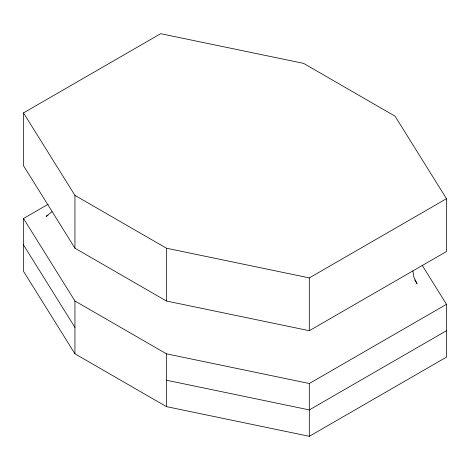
<?xml version="1.0" encoding="UTF-8"?>
<svg xmlns="http://www.w3.org/2000/svg" width="470" height="470" viewBox="0 0 470 470"><rect width="100%" height="100%" fill="white"/><g stroke="black" fill="none" stroke-linecap="round" stroke-linejoin="round"><path stroke-width="0.7" d="M52.035 211.688L46.095 216.388L47.999 215.289M23.5 112.888L160.687 33.687L303.596 63.385L395.053 116.19L446.5 198.698L446.5 251.503L309.313 330.704L166.404 301.006L74.947 248.201L23.5 165.693L23.5 112.888L74.947 195.397L166.404 248.201L309.313 277.899L446.5 198.698M422.13 265.221L446.5 304.307L446.5 357.112L309.313 436.313L166.404 406.615L74.947 353.81L23.5 271.302L23.5 218.497L48.269 204.197M23.5 218.497L74.947 301.006L166.404 353.81L309.313 383.508L446.5 304.307M446.5 330.71L309.313 409.911L166.404 380.212M414.746 279.973L417.072 283.698L413.958 277.341L412.877 270.914M23.5 244.899L74.947 327.408M309.313 277.899L309.313 330.704M309.313 383.508L309.313 436.313M166.404 248.201L166.404 301.006M166.404 353.81L166.404 406.615M74.947 195.397L74.947 248.201M74.947 301.006L74.947 353.81"/></g></svg>
